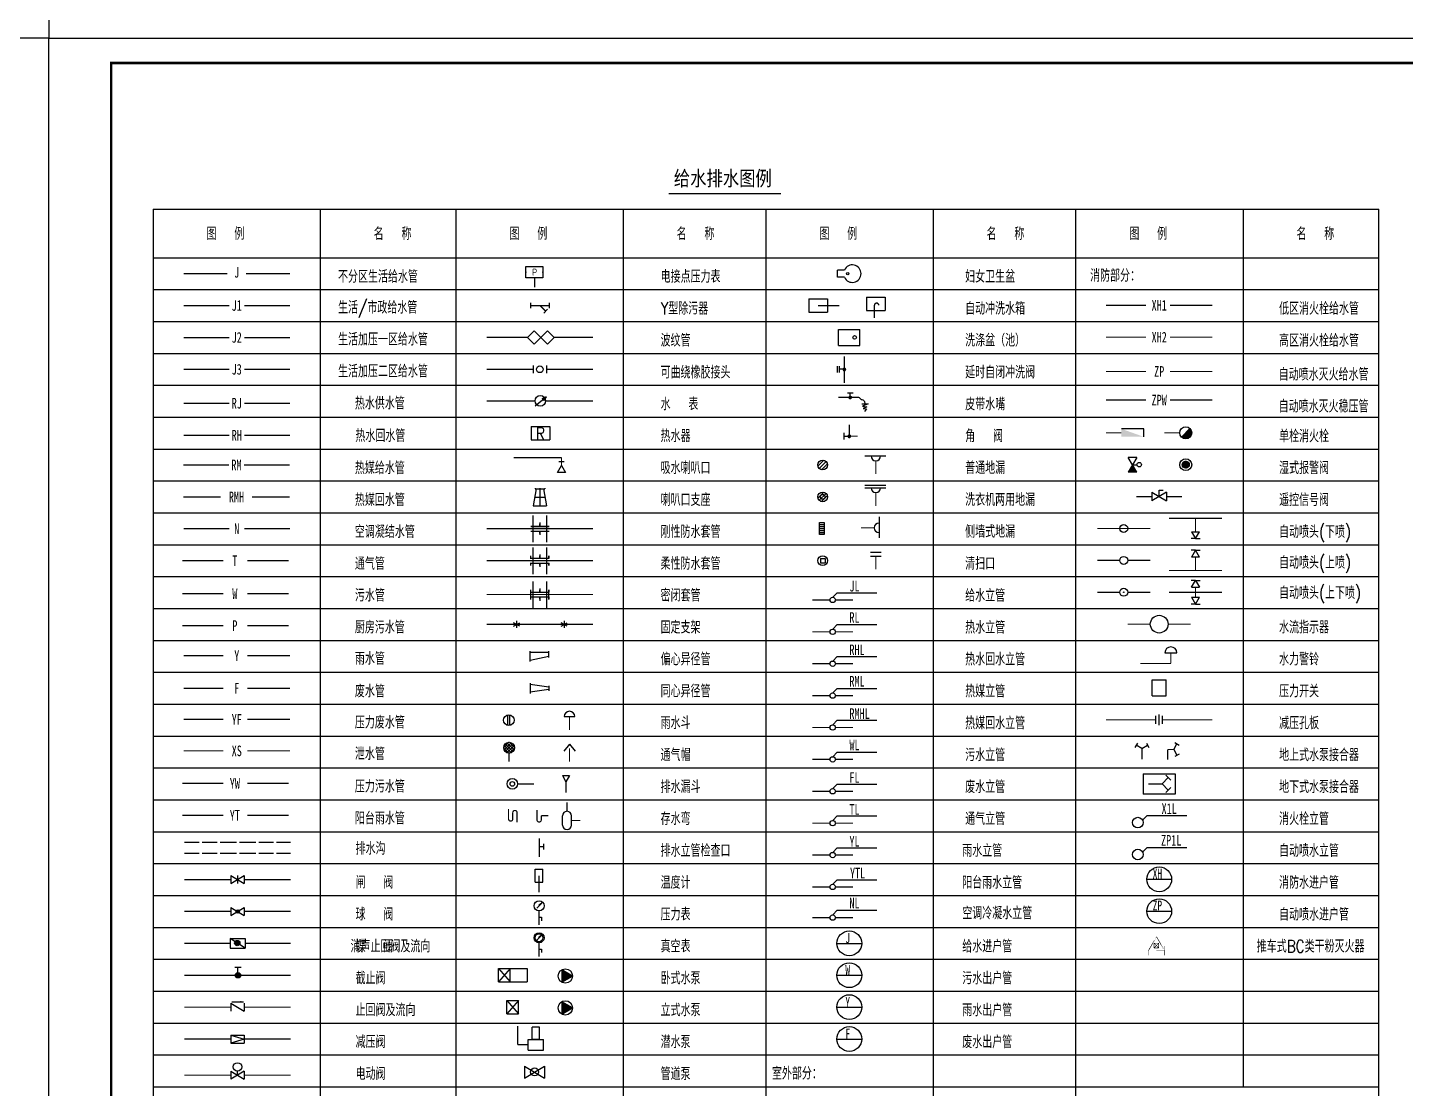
# Model space of a CAD drawing. Extents: x 27938 to 1507990, y 110129 to 923079.
# Drawn here: x 605597 to 660812, y 677765 to 720280 of the extents above; entities that cross this region are included whole.
import ezdxf
from ezdxf.enums import TextEntityAlignment as Align

# ---------------------------------------------------------------- set-up
doc = ezdxf.new("R2010")
doc.units = 0
doc.header["$LTSCALE"] = 1000
doc.header["$MEASUREMENT"] = 0
doc.layers.add('0s-水标注', color=7, linetype='Continuous')
doc.layers.add('图框', color=140, linetype='Continuous')
doc.layers.add('yichutu', color=7, linetype='Continuous', true_color=0xffffff, plot=False)
doc.styles.add('-黑体', font='simhei.ttf', dxfattribs={"width": 0.8})
doc.styles.add('HZ', font='txt', dxfattribs={"bigfont": 'hztxt'})
doc.styles.add('HZ8', font='txt.shx', dxfattribs={"bigfont": 'hztxt.shx'})
doc.styles.add('ST', font='', dxfattribs={"width": 0.8})
doc.styles.get("Standard").update_dxf_attribs({"font": 'gbenor.shx', "bigfont": 'gbcbig.shx'})
doc.styles.get('ST').set_extended_font_data('SimSun')

# ---------------------------------------------------------------- blocks, each defined once
blk = doc.blocks.new('*X143')
at = {"color": 0, "linetype": 'Continuous'}
for p, q in [((-69891, -48890), (-69782, -48780)), ((-69891, -48876), (-69795, -48780)), ((-69889, -48902), (-69769, -48782)), ((-69889, -48860), (-69811, -48782)), ((-69886, -48913), (-69758, -48786)), ((-69882, -48839), (-69832, -48789)), ((-69881, -48923), (-69748, -48790)), ((-69876, -48932), (-69739, -48795)), ((-69871, -48940), (-69731, -48800)), ((-69864, -48948), (-69723, -48807)), ((-69857, -48955), (-69716, -48814)), ((-69849, -48961), (-69710, -48822)), ((-69841, -48967), (-69704, -48830)), ((-69831, -48972), (-69699, -48840)), ((-69821, -48975), (-69696, -48850)), ((-69810, -48978), (-69693, -48861)), ((-69797, -48980), (-69691, -48874)), ((-69783, -48980), (-69691, -48888)), ((-69766, -48977), (-69694, -48905)), ((-69742, -48967), (-69704, -48929))]:
    blk.add_line(p, q, dxfattribs=at)
blk = doc.blocks.new('*X144')
at = {"color": 0, "linetype": 'Continuous'}
for p, q in [((-98904, -74050), (-98859, -74050)), ((-98903, -74040), (-98849, -74040)), ((-98894, -74060), (-98869, -74060)), ((-98888, -74030), (-98839, -74030)), ((-98884, -74070), (-98879, -74070)), ((-98873, -74020), (-98829, -74020)), ((-98858, -74010), (-98819, -74010)), ((-98843, -74000), (-98809, -74000)), ((-98828, -73990), (-98799, -73990)), ((-98813, -73980), (-98789, -73980)), ((-98798, -73970), (-98779, -73970)), ((-98783, -73960), (-98769, -73960)), ((-98768, -73950), (-98759, -73950)), ((-98753, -73940), (-98749, -73940))]:
    blk.add_line(p, q, dxfattribs=at)
blk = doc.blocks.new('*X146')
at = {"color": 0, "linetype": 'Continuous'}
for p, q in [((-73097, -53500), (-72997, -53500)), ((-73097, -53501), (-72997, -53501)), ((-73097, -53502), (-72997, -53502)), ((-73097, -53503), (-72997, -53503)), ((-73097, -53504), (-72997, -53504)), ((-73097, -53505), (-72997, -53505)), ((-73097, -53506), (-72997, -53506)), ((-73097, -53507), (-72997, -53507)), ((-73097, -53508), (-72997, -53508)), ((-73097, -53509), (-72997, -53509)), ((-73097, -53510), (-72997, -53510)), ((-73097, -53511), (-72997, -53511)), ((-73097, -53512), (-72997, -53512)), ((-73097, -53513), (-72997, -53513)), ((-73096, -53495), (-72998, -53495)), ((-73096, -53496), (-72998, -53496)), ((-73096, -53497), (-72998, -53497)), ((-73096, -53498), (-72998, -53498)), ((-73096, -53499), (-72998, -53499)), ((-73096, -53514), (-72998, -53514)), ((-73096, -53515), (-72998, -53515)), ((-73096, -53516), (-72998, -53516)), ((-73096, -53517), (-72998, -53517)), ((-73096, -53518), (-72998, -53518)), ((-73095, -53491), (-72999, -53491)), ((-73095, -53492), (-72999, -53492)), ((-73095, -53493), (-72999, -53493)), ((-73095, -53494), (-72999, -53494)), ((-73095, -53519), (-72999, -53519)), ((-73095, -53520), (-72999, -53520)), ((-73095, -53521), (-72999, -53521)), ((-73094, -53488), (-73000, -53488)), ((-73094, -53489), (-73000, -53489)), ((-73094, -53490), (-73000, -53490)), ((-73094, -53522), (-73000, -53522)), ((-73094, -53523), (-73000, -53523)), ((-73094, -53524), (-73000, -53524)), ((-73093, -53486), (-73001, -53486)), ((-73093, -53487), (-73001, -53487)), ((-73093, -53525), (-73001, -53525)), ((-73093, -53526), (-73001, -53526)), ((-73093, -53527), (-73002, -53527)), ((-73092, -53484), (-73002, -53484)), ((-73092, -53485), (-73002, -53485)), ((-73092, -53528), (-73002, -53528)), ((-73092, -53529), (-73002, -53529)), ((-73091, -53482), (-73003, -53482)), ((-73091, -53483), (-73003, -53483)), ((-73091, -53530), (-73003, -53530)), ((-73090, -53480), (-73004, -53480)), ((-73090, -53481), (-73004, -53481)), ((-73090, -53531), (-73004, -53531)), ((-73090, -53532), (-73004, -53532)), ((-73089, -53479), (-73005, -53479)), ((-73089, -53533), (-73005, -53533)), ((-73089, -53534), (-73005, -53534)), ((-73088, -53477), (-73006, -53477)), ((-73088, -53478), (-73006, -53478)), ((-73088, -53535), (-73006, -53535)), ((-73087, -53476), (-73007, -53476)), ((-73087, -53536), (-73007, -53536)), ((-73086, -53475), (-73008, -53475)), ((-73086, -53537), (-73008, -53537)), ((-73086, -53538), (-73008, -53538)), ((-73085, -53474), (-73009, -53474)), ((-73085, -53539), (-73009, -53539)), ((-73084, -53473), (-73010, -53473)), ((-73084, -53540), (-73010, -53540)), ((-73083, -53472), (-73011, -53472)), ((-73083, -53541), (-73011, -53541)), ((-73082, -53471), (-73012, -53471)), ((-73082, -53542), (-73012, -53542)), ((-73081, -53470), (-73013, -53470)), ((-73081, -53543), (-73013, -53543)), ((-73080, -53469), (-73014, -53469)), ((-73080, -53544), (-73014, -53544)), ((-73079, -53468), (-73015, -53468)), ((-73079, -53545), (-73015, -53545)), ((-73078, -53467), (-73016, -53467)), ((-73077, -53466), (-73017, -53466)), ((-73077, -53546), (-73017, -53546)), ((-73076, -53547), (-73018, -53547)), ((-73075, -53465), (-73019, -53465)), ((-73075, -53548), (-73019, -53548)), ((-73074, -53464), (-73020, -53464)), ((-73073, -53549), (-73021, -53549)), ((-73072, -53463), (-73022, -53463)), ((-73071, -53550), (-73023, -53550)), ((-73070, -53462), (-73024, -53462)), ((-73069, -53551), (-73025, -53551)), ((-73068, -53461), (-73026, -53461)), ((-73067, -53552), (-73027, -53552)), ((-73066, -53460), (-73028, -53460)), ((-73065, -53553), (-73029, -53553)), ((-73063, -53459), (-73031, -53459)), ((-73062, -53554), (-73032, -53554)), ((-73060, -53458), (-73034, -53458)), ((-73058, -53555), (-73036, -53555)), ((-73056, -53457), (-73038, -53457)), ((-73052, -53556), (-73042, -53556))]:
    blk.add_line(p, q, dxfattribs=at)
blk = doc.blocks.new('$VALVE$00000619')
for p, q in [((-227, 151), (227, 151)), ((-227, -151), (-227, 151)), ((227, 151), (227, -151)), ((227, -151), (-227, -151))]:
    blk.add_line(p, q)
for p in [(-227, 0), (227, 0)]:
    blk.add_point(p)
blk.add_text('P', height=187).set_placement((-63, -93))
blk = doc.blocks.new('TK')
at = {"layer": '图框'}
blk.add_lwpolyline([(465375, 548714), (549475, 548714), (549475, 489314), (465375, 489314)], close=True, dxfattribs=at)
blk.add_lwpolyline([(465375, 548714), (549475, 548714), (549475, 489314), (465375, 489314)], close=True, dxfattribs=at)
at = {"layer": '图框', "const_width": 100}
blk.add_lwpolyline([(548475, 490314), (548475, 547714), (467875, 547714), (467875, 490314)], close=True, dxfattribs=at)
blk = doc.blocks.new('yct-841-594-84100-59399.9999999999-100-1000.0')
at = {"layer": 'yichutu', "color": 7, "true_color": 0xffffff}
blk.add_lwpolyline([(0, 0), (0, 59400), (84100, 59400), (84100, 0)], close=True, dxfattribs=at)

msp = doc.modelspace()

# ---------------------------------------------------------------- hatches: boundary and pattern name
at = {"layer": '0s-水标注', "ltscale": 1.5}
for points in [[(614106.4, 683591.4, 1.0000033), (613893.4, 683591.4, 1.0000033)], [(627002.4, 682021.3), (627433.7, 682270.4), (627002.4, 682519.4)], [(627002.4, 680743.3), (627433.7, 680992.4), (627002.4, 681241.4)]]:
    msp.add_hatch(color=256, dxfattribs=at).paths.add_polyline_path(points)

# ---------------------------------------------------------------- linework, layer by layer
for p, q in [((610628.4, 713006.8), (659748.4, 713006.8)), ((610628.4, 712997.6), (610628.4, 665048.8)), ((617337.9, 665048.8), (617337.9, 713006.8)), ((622769.4, 665048.8), (622769.4, 713006.8)), ((629478.9, 665048.8), (629478.9, 713006.8)), ((635188.4, 665048.8), (635188.4, 713006.8)), ((641897.9, 665048.8), (641897.9, 713006.8)), ((647607.4, 670160.8), (647607.4, 713006.8)), ((647607.4, 665048.8), (647607.4, 713006.8)), ((654316.9, 677828.8), (654316.9, 713006.8)), ((659748.4, 665048.8), (659748.4, 713006.8)), ((610628.4, 711056.8), (659748.4, 711056.8)), ((625910.1, 710249.4), (625910.1, 709876.3)), ((638051.9, 710274), (638051.9, 710561.6)), ((638328.1, 710561.6), (638051.9, 710561.6)), ((638328.1, 710274), (638051.9, 710274)), ((610628.4, 709778.8), (659748.4, 709778.8)), ((625751.4, 709246.3), (625751.4, 709033.3)), ((626284.6, 708840.2), (626433.6, 708992.5)), ((626496.9, 709246.3), (626496.9, 709033.3)), ((636903.9, 709406), (636903.9, 708873.5)), ((636903.9, 709406), (637649.4, 709406)), ((637276.6, 709139.8), (638017, 709139.8)), ((637649.4, 709406), (637649.4, 708873.5)), ((639217.7, 709471.1), (639963.2, 709471.1)), ((639217.7, 709471.1), (639217.7, 708938.6)), ((639533.2, 708651.9), (639533.2, 709150.2)), ((639963.2, 709471.1), (639963.2, 708938.6)), ((610628.4, 708500.8), (659748.4, 708500.8)), ((636903.9, 708873.5), (637649.4, 708873.5)), ((639217.7, 708938.6), (639963.2, 708938.6)), ((625632.5, 707861.8), (625898.8, 708128)), ((625898.8, 708128), (626165, 707861.8)), ((626165, 707861.8), (626431.3, 708128)), ((626431.3, 708128), (626697.5, 707861.8)), ((638099.4, 707542.3), (638099.4, 708181.3)), ((638099.4, 708181.3), (638951.4, 708181.3)), ((638951.4, 707542.3), (638951.4, 708181.3)), ((625898.8, 707595.5), (625632.5, 707861.8)), ((626165, 707861.8), (625898.8, 707595.5)), ((626431.3, 707595.5), (626165, 707861.8)), ((626697.5, 707861.8), (626431.3, 707595.5)), ((638099.4, 707542.3), (638951.4, 707542.3)), ((610628.4, 707222.8), (659748.4, 707222.8)), ((625857.9, 706743.5), (625857.9, 706424)), ((626390.4, 706743.5), (626390.4, 706424)), ((638034.3, 706711.6), (638034.3, 706456)), ((638140, 706456), (638140, 706711.6)), ((638326.6, 706583.8), (638140, 706583.8)), ((610628.4, 705944.8), (659748.4, 705944.8)), ((625942.2, 705120.6), (626379.8, 705482.5)), ((626379.8, 705482.5), (626201, 705400.6)), ((626379.8, 705482.5), (626265.7, 705322.3)), ((638448, 705635.8), (638678.7, 705635.8)), ((638563.4, 705462), (638563.4, 705635.8)), ((639028, 705197.9), (639281.6, 705197.9)), ((639281.6, 705197.9), (639051.7, 705108.9)), ((639051.7, 705108.9), (639234.1, 705084.6)), ((610628.4, 704666.8), (659748.4, 704666.8)), ((639234.1, 705084.6), (639083.4, 705019.9)), ((639083.4, 705019.9), (639218.2, 704995.6)), ((639218.2, 704995.6), (639138.9, 704898.5)), ((625775.8, 704290.7), (625775.8, 703758.2)), ((625775.8, 704290.7), (626521.3, 704290.7)), ((626521.3, 704290.7), (626521.3, 703758.2)), ((638319.6, 703766.4), (638319.6, 704040.4)), ((650326.7, 704198.6), (649432.1, 704198.6)), ((650326.7, 703879.1), (650326.7, 704198.6)), ((652178.9, 704208.3), (651840, 703869.4)), ((625775.8, 703758.2), (626521.3, 703758.2)), ((638319.6, 703903.4), (638498.7, 703903.4)), ((610628.4, 703388.8), (659748.4, 703388.8)), ((637271.9, 702699.3), (637510.9, 702938.3)), ((639145.4, 703111.9), (639995.4, 703111.9)), ((650055.2, 703053.7), (649703.7, 703053.7)), ((650055.2, 703053.7), (649703.7, 702468)), ((650055.2, 702468), (649703.7, 703053.7)), ((626834.2, 702451.8), (626993.9, 702728.5)), ((627153.7, 702451.8), (626834.2, 702451.8)), ((626887.4, 702888.2), (627100.4, 702888.2)), ((626993.9, 702728.5), (627153.7, 702451.8)), ((637322.4, 702611.8), (637598.5, 702887.8)), ((637409.9, 702561.2), (637649, 702800.3)), ((650055.2, 702468), (649703.7, 702468)), ((649879.4, 702760.9), (650055.2, 702760.9)), ((610628.4, 702110.8), (659748.4, 702110.8)), ((625983.5, 701800.5), (625862.7, 701115.7)), ((625939, 701827.8), (625939, 701800.5)), ((625939, 701800.5), (626322.4, 701800.5)), ((626130.7, 701827.8), (626130.7, 701115.7)), ((626277.9, 701800.5), (626398.7, 701115.7)), ((626322.4, 701827.8), (626322.4, 701800.5)), ((639145.4, 701946), (639995.4, 701946)), ((639145.4, 701833.9), (639995.4, 701833.9)), ((625923.1, 701458.1), (626338.3, 701458.1)), ((637271.9, 701421.3), (637510.9, 701660.3)), ((637322.4, 701333.8), (637598.5, 701609.8)), ((637409.9, 701283.2), (637649, 701522.3)), ((650651.6, 701658.6), (651237.3, 701307.1)), ((651237.3, 701658.6), (650651.6, 701307.1)), ((650651.6, 701658.6), (650651.6, 701307.1)), ((650944.4, 701482.9), (650944.4, 701735.2)), ((650944.4, 701735.2), (651101.2, 701735.2)), ((651237.3, 701658.6), (651237.3, 701307.1)), ((610628.4, 700832.8), (659748.4, 700832.8)), ((625858, 699658.5), (625858, 700722.6)), ((625862.7, 701115.7), (626398.7, 701115.7)), ((626403.5, 699658.5), (626403.5, 700722.6)), ((625758, 700289.6), (626503.5, 700289.6)), ((626130.7, 700289.6), (626130.7, 700385.5)), ((637332.7, 700370.8), (637524.7, 700370.8)), ((637332.7, 700290.8), (637524.7, 700290.8)), ((637332.7, 700210.8), (637524.7, 700210.8)), ((639716.6, 700677.3), (639716.6, 699827.4)), ((625758, 700097.9), (626503.5, 700097.9)), ((626130.7, 700002.1), (626130.7, 700097.9)), ((637332.7, 700130.8), (637524.7, 700130.8)), ((637332.7, 700050.8), (637524.7, 700050.8)), ((652399.9, 699800.3), (652219.8, 699800.3)), ((652240.2, 700077), (652399.9, 699800.3)), ((652240.2, 700077), (652559.7, 700077)), ((652399.9, 699800.3), (652559.7, 700077)), ((652399.9, 699800.3), (652580.1, 699800.3)), ((610628.4, 699554.8), (659748.4, 699554.8)), ((625758, 699011.6), (625758, 699082.2)), ((625858, 698380.5), (625858, 699444.6)), ((626130.7, 699011.6), (626130.7, 699107.5)), ((626403.5, 698380.5), (626403.5, 699444.6)), ((626503.5, 699011.6), (626503.5, 699107.5)), ((639377.4, 699261.9), (639803.4, 699261.9)), ((639377.4, 699102.2), (639803.4, 699102.2)), ((652399.9, 699331.5), (652219.8, 699331.5)), ((652399.9, 699331.5), (652240.2, 699054.8)), ((652559.7, 699054.8), (652240.2, 699054.8)), ((652399.9, 699331.5), (652580.1, 699331.5)), ((652559.7, 699054.8), (652399.9, 699331.5)), ((625758, 699011.6), (626503.5, 699011.6)), ((625758, 698819.9), (626503.5, 698819.9)), ((625758, 698724.1), (625758, 698819.9)), ((626130.7, 698724.1), (626130.7, 698819.9)), ((626503.5, 698724.1), (626503.5, 698819.9)), ((637368.1, 699008.1), (637552.7, 699008.1)), ((637368.1, 699008.1), (637368.1, 698823.5)), ((637368.1, 698823.5), (637552.7, 698823.5)), ((637552.7, 699008.1), (637552.7, 698823.5)), ((610628.4, 698276.8), (659748.4, 698276.8)), ((625858, 697023.2), (625858, 698087.3)), ((626403.5, 697023.2), (626403.5, 698087.3)), ((652399.9, 698124.5), (652219.8, 698124.5)), ((652240.2, 697847.8), (652399.9, 698124.5)), ((652399.9, 698124.5), (652580.1, 698124.5)), ((652399.9, 698124.5), (652559.7, 697847.8)), ((625758, 697654.3), (625758, 697724.9)), ((625758, 697654.3), (626503.5, 697654.3)), ((625758, 697366.8), (625758, 697462.6)), ((625758, 697462.6), (626503.5, 697462.6)), ((626130.7, 697654.3), (626130.7, 697750.2)), ((626130.7, 697366.8), (626130.7, 697462.6)), ((626503.5, 697654.3), (626503.5, 697750.2)), ((626503.5, 697366.8), (626503.5, 697462.6)), ((637860.3, 697447.8), (638045.7, 697633.1)), ((638045.7, 697633.1), (639630.7, 697633.1)), ((652240.2, 697847.8), (652559.7, 697847.8)), ((652240.2, 697450), (652399.9, 697173.3)), ((652240.2, 697450), (652559.7, 697450)), ((652399.9, 697173.3), (652559.7, 697450)), ((610628.4, 696998.8), (659748.4, 696998.8)), ((652399.9, 697173.3), (652219.8, 697173.3)), ((652399.9, 697173.3), (652580.1, 697173.3)), ((625075.1, 696289.7), (625317.9, 696429.9)), ((625317.9, 696289.7), (625075.1, 696429.9)), ((625196.5, 696499.9), (625196.5, 696219.6)), ((627224.3, 696289.7), (626981.6, 696429.9)), ((626981.6, 696289.7), (627224.3, 696429.9)), ((627102.9, 696499.9), (627102.9, 696219.6)), ((637860.3, 696169.8), (638045.7, 696355.1)), ((638045.7, 696355.1), (639630.7, 696355.1)), ((610628.4, 695720.8), (659748.4, 695720.8)), ((610628.4, 695720.8), (659748.4, 695720.8)), ((625732.6, 694872.3), (625732.6, 695291.3)), ((625732.6, 695245.6), (626480.3, 695245.6)), ((626480.3, 695032.1), (626480.3, 695291.3)), ((651172.1, 695221), (651651.4, 695221)), ((625732.6, 694926.1), (626480.3, 695085.9)), ((637860.3, 694891.8), (638045.7, 695077.1)), ((638045.7, 695077.1), (639630.7, 695077.1)), ((610628.4, 694442.8), (659748.4, 694442.8)), ((610628.4, 694442.8), (659748.4, 694442.8)), ((650660.4, 694134.4), (651228.4, 694134.4)), ((650660.4, 693495.4), (650660.4, 694134.4)), ((651228.4, 693495.4), (651228.4, 694134.4)), ((625732.6, 694009.2), (625732.6, 693598.4)), ((625732.6, 693971.7), (626480.3, 693865.2)), ((626480.3, 693758.7), (625732.6, 693652.2)), ((626480.3, 693902.7), (626480.3, 693704.9)), ((637860.3, 693613.8), (638045.7, 693799.1)), ((638045.7, 693799.1), (639630.7, 693799.1)), ((610628.4, 693164.8), (659748.4, 693164.8)), ((650660.4, 693495.4), (651228.4, 693495.4)), ((624842.6, 692317.1), (624842.6, 692734.5)), ((624927.8, 692317.1), (624927.8, 692734.5)), ((627100.4, 692667.2), (627526.3, 692667.2)), ((637860.3, 692335.8), (638045.7, 692521.1)), ((638045.7, 692521.1), (639630.7, 692521.1)), ((650816.6, 692377.1), (650816.6, 692696.6)), ((650944.4, 692323.9), (650944.4, 692749.9)), ((651072.2, 692377.1), (651072.2, 692696.6)), ((610628.4, 691886.8), (659748.4, 691886.8)), ((624880.4, 691635.9), (624676.4, 691431.9)), ((624676.4, 691404.5), (624880.4, 691200.5)), ((624979.2, 691619), (624693.2, 691333.1)), ((624693.2, 691503.3), (624979.2, 691217.4)), ((625048.3, 691572.4), (624739.8, 691264)), ((624739.8, 691572.4), (625048.3, 691264)), ((624808.9, 691619), (625094.9, 691333.1)), ((625094.9, 691503.3), (624808.9, 691217.4)), ((624907.7, 691635.9), (625111.7, 691431.9)), ((625111.7, 691404.5), (624907.7, 691200.5)), ((627313.4, 691560.4), (627081.2, 691283.6)), ((627313.4, 691560.4), (627545.7, 691283.6)), ((650073, 691604.8), (649969.8, 691426)), ((650252, 691382.2), (650021.4, 691515.4)), ((650252, 691382.2), (650482.6, 691515.4)), ((650430.9, 691604.8), (650534.2, 691426)), ((651525, 691346.7), (651658.1, 691577.3)), ((651525, 691346.7), (651658.1, 691116.1)), ((651568.7, 691628.9), (651747.5, 691525.7)), ((637860.3, 691057.8), (638045.7, 691243.1)), ((638045.7, 691243.1), (639630.7, 691243.1)), ((651747.5, 691167.8), (651568.7, 691064.5)), ((610628.4, 690608.8), (659748.4, 690608.8)), ((627043.6, 690311.4), (627312, 690311.4)), ((627171.4, 690055.8), (627043.6, 690311.4)), ((627312, 690311.4), (627171.4, 690052.8)), ((650305.4, 690378.1), (651583.4, 690378.1)), ((650305.4, 690378.1), (650305.4, 689561.5)), ((651059.1, 689969.8), (651310.1, 690220.8)), ((651209.7, 690321.2), (651410.5, 690120.4)), ((651583.4, 690378.1), (651583.4, 689561.5)), ((637860.3, 689779.8), (638045.7, 689965.1)), ((638045.7, 689965.1), (639630.7, 689965.1)), ((651059.1, 689969.8), (651310.1, 689718.8)), ((651209.7, 689618.4), (651410.5, 689819.2)), ((610628.4, 689330.8), (659748.4, 689330.8)), ((651583.4, 689561.5), (650305.4, 689561.5)), ((627037.8, 688314.7), (627037.8, 688693.3)), ((627392.8, 688314.7), (627392.8, 688693.3)), ((637860.3, 688501.8), (638045.7, 688687.1)), ((638045.7, 688687.1), (639630.7, 688687.1)), ((650279.3, 688512.8), (650464.7, 688698.2)), ((650464.7, 688698.2), (652049.7, 688698.2)), ((610628.4, 688052.8), (659748.4, 688052.8)), ((611879.6, 687628.5), (612476, 687628.5)), ((612595.3, 687628.5), (613191.7, 687628.5)), ((613310.9, 687628.5), (613967, 687628.5)), ((614086.3, 687628.5), (614742.3, 687628.5)), ((614861.6, 687628.5), (615458, 687628.5)), ((615577.3, 687628.5), (616139.6, 687628.5)), ((626272.6, 687453.3), (626106.4, 687453.3)), ((626272.6, 687572.1), (626272.6, 687334.5)), ((611879.6, 687199.1), (612476, 687199.1)), ((612595.3, 687199.1), (613191.7, 687199.1)), ((613310.9, 687199.1), (613967, 687199.1)), ((614086.3, 687199.1), (614742.3, 687199.1)), ((614861.6, 687199.1), (615458, 687199.1)), ((615577.3, 687199.1), (616139.6, 687199.1)), ((637860.3, 687223.8), (638045.7, 687409.1)), ((638045.7, 687409.1), (639630.7, 687409.1)), ((650279.3, 687234.8), (650464.7, 687420.2)), ((650464.7, 687420.2), (652049.7, 687420.2)), ((610628.4, 686774.8), (659748.4, 686774.8)), ((625943.9, 686033.3), (625943.9, 686555.2)), ((625943.9, 686555.2), (626242.9, 686555.2)), ((626242.9, 686033.3), (626242.9, 686555.2)), ((613745.8, 685976), (614278.3, 686295.5)), ((613745.8, 686295.5), (614278.3, 685976)), ((613745.8, 686295.5), (613745.8, 685976)), ((614012, 686295.5), (614012, 685976)), ((614278.3, 686295.5), (614278.3, 685976)), ((625943.9, 686033.3), (626242.9, 686033.3)), ((637860.3, 685945.8), (638045.7, 686131.1)), ((638045.7, 686131.1), (639630.7, 686131.1)), ((650447.4, 686146.9), (651441.4, 686146.9)), ((610628.4, 685496.8), (659748.4, 685496.8)), ((613745.8, 685017.5), (613745.8, 684698)), ((613745.8, 684698), (614278.3, 685017.5)), ((613745.8, 685017.5), (614278.3, 684698)), ((614278.3, 685017.5), (614278.3, 684698)), ((625999.5, 684990), (626202.8, 685193.5)), ((626202.8, 685193.5), (626082.3, 685113.1)), ((626102.3, 685093), (626082.3, 685113.1)), ((637860.3, 684718.4), (638045.7, 684903.8)), ((638045.7, 684903.8), (639630.7, 684903.8)), ((650447.4, 684868.9), (651441.4, 684868.9)), ((610628.4, 684218.8), (659748.4, 684218.8)), ((626095.4, 684625.5), (626192.1, 684625.5)), ((626192.1, 684625.5), (626192.1, 684485.9)), ((613710.3, 683775), (614313.8, 683775)), ((614313.8, 683384.5), (613710.3, 683775)), ((613710.3, 683775), (613710.3, 683384.5)), ((614313.8, 683775), (614313.8, 683384.5)), ((625996.7, 683698.6), (626200, 683902.1)), ((626200, 683902.1), (626079.6, 683821.7)), ((626099.6, 683801.7), (626079.6, 683821.7)), ((638028.4, 683579.8), (639022.4, 683579.8)), ((613710.3, 683384.5), (614313.8, 683384.5)), ((626095.4, 683347.5), (626192.1, 683347.5)), ((626192.1, 683347.5), (626192.1, 683207.9)), ((610628.4, 682940.8), (659748.4, 682940.8)), ((613902, 682621.3), (614157.6, 682621.3)), ((614029.8, 682301.8), (614029.8, 682621.3)), ((624467.2, 682568), (624935.3, 682035.5)), ((624935.3, 682568), (624467.2, 682035.5)), ((624467.2, 682035.5), (624467.2, 682568)), ((624467.2, 682568), (625615.6, 682568)), ((624935.3, 682035.5), (624935.3, 682568)), ((625615.6, 682568), (625615.6, 682035.5)), ((627433.7, 682270.4), (627002.4, 682519.4)), ((627002.4, 682519.4), (627002.4, 682021.3)), ((624467.2, 682035.5), (625615.6, 682035.5)), ((627002.4, 682021.3), (627433.7, 682270.4)), ((638028.4, 682301.8), (639022.4, 682301.8)), ((610628.4, 681662.8), (659748.4, 681662.8)), ((613745.8, 681183.5), (614278.3, 680864)), ((613745.8, 681183.5), (613745.8, 680864)), ((613777.7, 681236.8), (614246.3, 681236.8)), ((614278.3, 681183.5), (614278.3, 680864)), ((624807.4, 680757.5), (624807.4, 681290)), ((625275.4, 681290), (624807.4, 680757.5)), ((624807.4, 681290), (625275.4, 680757.5)), ((624807.4, 681290), (625275.4, 681290)), ((625275.4, 680757.5), (625275.4, 681290)), ((627433.7, 680992.4), (627002.4, 681241.4)), ((627002.4, 681241.4), (627002.4, 680743.3)), ((627002.4, 680743.3), (627433.7, 680992.4)), ((638028.4, 681023.8), (639022.4, 681023.8)), ((610628.4, 680384.8), (659748.4, 680384.8)), ((624807.4, 680757.5), (625275.4, 680757.5)), ((613745.8, 679905.5), (614278.3, 679905.5)), ((613745.8, 679905.5), (614278.3, 679745.8)), ((613745.8, 679905.5), (613745.8, 679586)), ((614278.3, 679745.8), (613745.8, 679586)), ((614278.3, 679905.5), (614278.3, 679586)), ((625655.2, 679303.3), (625655.2, 679732.7)), ((625655.2, 679732.7), (626272.3, 679732.7)), ((626115.4, 680223.7), (625812.2, 680223.7)), ((625812.2, 679732.7), (625812.2, 680223.7)), ((626115.4, 679732.7), (625812.2, 679732.7)), ((626115.4, 679732.7), (626115.4, 680223.7)), ((626272.3, 679303.3), (626272.3, 679732.7)), ((638028.4, 679745.8), (639022.4, 679745.8)), ((613745.8, 679586), (614278.3, 679586)), ((625655.2, 679303.3), (626272.3, 679303.3)), ((610628.4, 679106.8), (659748.4, 679106.8)), ((625515.5, 678658.9), (625515.5, 678179.6)), ((625515.5, 678658.9), (626314.3, 678179.6)), ((625515.5, 678179.6), (626314.3, 678658.9)), ((626314.3, 678658.9), (626314.3, 678179.6)), ((613745.8, 678458), (614278.3, 678138.5)), ((614278.3, 678458), (613745.8, 678138.5)), ((613745.8, 678458), (613745.8, 678138.5)), ((614012, 678308), (614012, 678456.3)), ((614278.3, 678458), (614278.3, 678138.5)), ((610628.4, 677828.8), (659748.4, 677828.8)), ((610628.4, 677828.8), (659748.4, 677828.8))]:
    msp.add_line(p, q, dxfattribs=at)
at = {"layer": '0s-水标注'}
for points, const_width in [([(631288, 713622.7), (635785.5, 713622.7)], 50), ([(650740.6, 683396.9), (650740.6, 683588)], 24), ([(650740.6, 683588), (650921.3, 683588)], 24), ([(650740.6, 683588), (650921.3, 683396.9)], 24), ([(650921.3, 683588), (650740.6, 683396.9)], 24), ([(650921.3, 683588), (650921.3, 683396.9)], 24), ([(650921.3, 683396.9), (650740.6, 683396.9)], 24)]:
    msp.add_lwpolyline(points, dxfattribs=dict(at, const_width=const_width))
at = {"layer": '0s-水标注', "ltscale": 1.5, "const_width": 50}
for points in [[(611850.7, 710417.8), (613608, 710417.8)], [(614353.5, 710417.8), (616110.7, 710417.8)], [(611850.7, 709134.8), (613682.5, 709134.8)], [(614278.9, 709134.8), (616110.7, 709134.8)], [(625751.4, 709139.8), (626496.9, 709139.8)], [(626130.7, 709139.8), (626359.1, 708916.3)], [(637276.6, 709139.8), (638125.8, 709139.8)], [(639533.2, 708654.4), (639533.2, 709150.2)], [(648814.4, 709150.9), (650410.6, 709150.9)], [(651373.2, 709150.9), (653074.4, 709150.9)], [(611850.7, 707856.8), (613682.5, 707856.8)], [(614278.9, 707856.8), (616110.7, 707856.8)], [(624000.7, 707861.8), (625632.5, 707861.8)], [(626697.5, 707861.8), (628260.7, 707861.8)], [(648814.4, 707872.9), (650410.6, 707872.9)], [(651373.2, 707872.9), (653074.4, 707872.9)], [(638326.6, 706031.2), (638326.6, 707109.4)], [(611850.7, 706578.8), (613682.5, 706578.8)], [(614278.9, 706578.8), (616110.7, 706578.8)], [(624000.7, 706583.8), (625857.9, 706583.8)], [(626390.4, 706583.8), (628260.7, 706583.8)], [(648814.4, 706498.4), (650410.6, 706498.4)], [(651373.2, 706498.4), (653074.4, 706498.4)], [(611850.7, 705221.4), (613682.5, 705221.4)], [(614278.9, 705221.4), (616110.7, 705221.4)], [(624000.7, 705317.2), (625932.8, 705317.2)], [(626358.8, 705317.2), (628260.7, 705317.2)], [(638086.6, 705462), (638913.4, 705462)], [(639017.5, 705357.8), (638913.4, 705462)], [(648814.4, 705351.4), (650410.6, 705351.4)], [(651373.2, 705351.4), (653074.4, 705351.4)], [(638525.4, 703905.5), (638525.4, 704364.2)], [(648814.4, 704038.9), (649432.1, 704038.9)], [(651152.1, 704038.9), (651769.8, 704038.9)], [(611850.7, 703943.4), (613682.5, 703943.4)], [(614278.9, 703943.4), (616110.7, 703943.4)], [(638540.3, 703905.5), (638855.3, 703905.5)], [(625076.9, 703048), (626993.9, 703048)], [(626993.9, 703048), (626993.9, 702728.5)], [(639590.4, 702387.7), (639590.4, 702920.2)], [(611838.7, 702749.8), (613670.5, 702749.8)], [(614266.9, 702749.8), (616098.7, 702749.8)], [(611838.7, 701471.8), (613338.3, 701471.8)], [(614595.8, 701471.8), (616098.7, 701471.8)], [(639590.4, 701109.7), (639590.4, 701642.2)], [(650033.9, 701482.9), (650651.6, 701482.9)], [(651237.3, 701482.9), (651855, 701482.9)], [(611850.7, 700193.8), (613682.5, 700193.8)], [(614278.9, 700193.8), (616110.7, 700193.8)], [(624000.7, 700193.8), (628260.7, 700193.8)], [(625758, 700289.6), (626503.5, 700289.6)], [(626130.7, 700446.3), (626130.7, 700289.6)], [(638992.4, 700232.4), (639524.9, 700232.4)], [(649364.7, 700204.9), (648459.4, 700204.9)], [(650589.4, 700204.9), (649364.7, 700204.9)], [(653464.9, 700609.5), (651334.9, 700609.5)], [(652399.9, 700077), (652399.9, 700609.5)], [(625758, 700097.9), (626503.5, 700097.9)], [(626130.7, 700097.9), (626130.7, 699941.3)], [(625758, 699115.4), (625758, 698984.1)], [(625758, 699008.4), (626503.5, 699008.4)], [(626130.7, 699165), (626130.7, 699008.4)], [(626477.7, 699115.4), (626477.7, 698984.1)], [(639590.4, 698569.7), (639590.4, 699102.2)], [(652399.9, 699054.8), (652399.9, 698522.3)], [(611802.6, 698915.8), (613447, 698915.8)], [(614409.5, 698915.8), (616062.6, 698915.8)], [(624000.7, 698915.8), (628260.7, 698915.8)], [(625758, 698841.9), (625758, 698710.6)], [(625758, 698816.7), (626503.5, 698816.7)], [(626130.7, 698816.7), (626130.7, 698660.1)], [(626477.7, 698841.9), (626477.7, 698710.6)], [(649364.7, 698926.9), (648459.4, 698926.9)], [(650589.4, 698926.9), (649684.2, 698926.9)], [(653464.9, 698522.3), (651334.9, 698522.3)], [(611800.2, 697589.2), (613447, 697589.2)], [(614409.5, 697589.2), (616060.2, 697589.2)], [(624000.7, 697558.5), (628260.7, 697558.5)], [(625758, 697758.1), (625758, 697484.6)], [(625758, 697651.1), (626503.5, 697651.1)], [(625758, 697484.6), (625758, 697353.3)], [(625758, 697459.4), (626503.5, 697459.4)], [(626130.7, 697807.7), (626130.7, 697651.1)], [(626130.7, 697459.4), (626130.7, 697302.8)], [(626477.7, 697758.1), (626477.7, 697484.6)], [(626477.7, 697484.6), (626477.7, 697353.3)], [(649364.7, 697648.9), (648459.4, 697648.9)], [(650589.4, 697648.9), (649684.2, 697648.9)], [(653464.9, 697648.9), (651334.9, 697648.9)], [(652399.9, 697450), (652399.9, 697847.8)], [(637051.3, 697341.3), (637753.8, 697341.3)], [(637966.8, 697341.3), (638669.3, 697341.3)], [(611800.2, 696311.2), (613447, 696311.2)], [(614409.5, 696311.2), (616060.2, 696311.2)], [(624000.7, 696359.8), (628260.7, 696359.8)], [(650589.4, 696370.9), (649684.2, 696370.9)], [(652204.7, 696370.9), (651299.4, 696370.9)], [(637051.3, 696063.3), (637753.8, 696063.3)], [(637966.8, 696063.3), (638669.3, 696063.3)], [(651411.7, 694795), (651411.7, 695221)], [(611850.7, 695112.1), (613447, 695112.1)], [(614409.5, 695112.1), (616110.7, 695112.1)], [(637051.3, 694785.3), (637753.8, 694785.3)], [(637966.8, 694785.3), (638669.3, 694785.3)], [(651411.7, 694795), (650185.2, 694795)], [(611850.7, 693803.8), (613447, 693803.8)], [(614409.5, 693803.8), (616110.7, 693803.8)], [(637051.3, 693507.3), (637753.8, 693507.3)], [(637966.8, 693507.3), (638669.3, 693507.3)], [(611850.7, 692553.4), (613447, 692553.4)], [(614409.5, 692553.4), (616110.7, 692553.4)], [(627313.4, 692667.2), (627313.4, 692134.7)], [(648814.4, 692536.9), (650816.6, 692536.9)], [(651072.2, 692536.9), (653074.4, 692536.9)], [(637051.3, 692229.3), (637753.8, 692229.3)], [(637966.8, 692229.3), (638669.3, 692229.3)], [(611850.7, 691293.6), (613447, 691293.6)], [(614409.5, 691293.6), (616110.7, 691293.6)], [(627313.4, 691398.4), (627313.4, 690865.9)], [(650252, 690956.2), (650252, 691382.2)], [(651281, 691346.7), (651281, 690940.9)], [(651525, 691346.7), (651281, 691346.7)], [(624894.1, 691200.1), (624894.1, 690862.9)], [(637051.3, 690951.3), (637753.8, 690951.3)], [(637966.8, 690951.3), (638669.3, 690951.3)], [(611800.2, 689988.7), (613447, 689988.7)], [(614409.5, 689988.7), (616060.2, 689988.7)], [(625236.5, 689969.8), (625896.1, 689969.8)], [(627171.4, 689624.8), (627171.4, 690052.8)], [(637051.3, 689673.3), (637753.8, 689673.3)], [(637966.8, 689673.3), (638669.3, 689673.3)], [(650504.7, 689969.8), (651059.1, 689969.8)], [(627215.3, 688870.8), (627215.3, 689225.8)], [(611800.2, 688710.7), (613447, 688710.7)], [(614409.5, 688710.7), (616060.2, 688710.7)], [(624871, 688958), (624871, 688564)], [(625041.4, 688819.6), (625041.4, 688564)], [(625211.8, 688819.6), (625211.8, 688425.5)], [(626012.6, 688920.8), (626012.6, 688526.8)], [(626183, 688692), (626470.5, 688692)], [(626183, 688692), (626183, 688526.8)], [(627392.8, 688504), (627747.8, 688504)], [(637051.3, 688395.3), (637753.8, 688395.3)], [(637966.8, 688395.3), (638669.3, 688395.3)], [(626106.4, 687786.5), (626106.4, 687041)], [(637051.3, 687117.3), (637753.8, 687117.3)], [(637966.8, 687117.3), (638669.3, 687117.3)], [(611879.6, 686135.8), (613745.8, 686135.8)], [(614278.3, 686135.8), (616139.6, 686135.8)], [(626090.5, 686290.3), (626090.5, 685623.2)], [(637051.3, 685839.3), (637753.8, 685839.3)], [(637966.8, 685839.3), (638669.3, 685839.3)], [(611879.6, 684857.8), (613745.8, 684857.8)], [(614278.3, 684857.8), (616139.6, 684857.8)], [(626095.4, 684883.1), (626095.4, 684318.3)], [(637051.3, 684611.9), (637753.8, 684611.9)], [(637966.8, 684611.9), (638669.3, 684611.9)], [(611879.6, 683579.8), (613710.3, 683579.8)], [(614313.8, 683579.8), (616139.6, 683579.8)], [(626095.4, 683605.1), (626095.4, 683040.3)], [(611879.6, 682301.8), (616139.6, 682301.8)], [(611879.6, 681023.8), (613745.8, 681023.8)], [(614278.3, 681023.8), (616139.6, 681023.8)], [(625236.4, 680266.2), (625236.4, 679518)], [(611879.6, 679745.8), (613745.8, 679745.8)], [(614278.3, 679745.8), (616139.6, 679745.8)], [(625236.4, 679518), (625655.2, 679518)], [(611879.6, 678298.3), (613745.8, 678298.3)], [(614278.3, 678298.3), (616139.6, 678298.3)]]:
    msp.add_lwpolyline(points, dxfattribs=at)
at = {"layer": '0s-水标注', "ltscale": 1.5}
for points, const_width in [([(639703.6, 709150.2, 1), (639533.2, 709150.2, 1)], 50), ([(651924.7, 703954.1, 1), (652094.1, 704123.6)], 239.6), ([(624871, 688564, 1), (625041.4, 688564, 1)], 50), ([(625211.8, 688819.6, 1), (625041.4, 688819.6, 1)], 50), ([(626012.6, 688526.8, 1), (626183, 688526.8, 1)], 50)]:
    msp.add_lwpolyline(points, format="xyb", dxfattribs=dict(at, const_width=const_width))
msp.add_lwpolyline([(637332.7, 700450.8), (637524.7, 700450.8), (637524.7, 699970.8), (637332.7, 699970.8)], close=True, dxfattribs=at)
for points, const_width in [([(613981.9, 684854.6, 1), (614052.9, 684854.6, 1)], 71), ([(613976.5, 682301.8, 1), (614083, 682301.8, 1)], 106.5)]:
    msp.add_lwpolyline(points, format="xyb", close=True, dxfattribs=dict(at, const_width=const_width))
at = {"layer": '0s-水标注', "const_width": 25}
for points in [[(650836.1, 683846.5), (650516.6, 683293.1)], [(651155.6, 683293.1), (650836.1, 683846.5)], [(650516.6, 683485.8), (650516.6, 683100.4)], [(650516.6, 683293.1), (651155.6, 683293.1)], [(651155.6, 683485.8), (651155.6, 683100.4)]]:
    msp.add_lwpolyline(points, close=True, dxfattribs=at)
at = {"layer": '0s-水标注', "ltscale": 1.5}
for centre, radius in [((638462.9, 710414.4), 50), ((638738.4, 707861.8), 71), ((626124.2, 706583.8), 133.7), ((638326.6, 706583.8), 50), ((626145.8, 705321.1), 213), ((638563.4, 705462), 50), ((652009.4, 704038.9), 239.6), ((638525.4, 703905.5), 50), ((637460.4, 702749.8), 195.2), ((652009.4, 702760.9), 238.2), ((652009.4, 702760.9), 142), ((650145.2, 702760.9), 90.1), ((637460.4, 701471.8), 195.2), ((637460.4, 701471.8), 97.6), ((649524.4, 700204.9), 159.8), ((637460.4, 698915.8), 197.8), ((649524.4, 698926.9), 159.8), ((637860.3, 697341.3), 106.5), ((649524.4, 697648.9), 159.8), ((649524.4, 697648.9), 14), ((650944.4, 696370.9), 355), ((637860.3, 696063.3), 106.5), ((637860.3, 694785.3), 106.5), ((637860.3, 693507.3), 106.5), ((624885.2, 692525.8), 213), ((637860.3, 692229.3), 106.5), ((624894.1, 691418.2), 218.1), ((637860.3, 690951.3), 106.5), ((625023.5, 689969.8), 213), ((625023.5, 689969.8), 91.6), ((637860.3, 689673.3), 106.5), ((650088.2, 688418.9), 213), ((637860.3, 688395.3), 106.5), ((637860.3, 687117.3), 106.5), ((650088.2, 687140.9), 213), ((650944.4, 686146.9), 497), ((637860.3, 685839.3), 106.5), ((626095.4, 685083.1), 200), ((650944.4, 684868.9), 497), ((614017.4, 684854.6), 71), ((614012, 684857.8), 31), ((637860.3, 684611.9), 106.5), ((613999.9, 683591.4), 106.5), ((626095.7, 683802.6), 200), ((626092, 683802.4), 158.8), ((638525.4, 683579.8), 497), ((627146.2, 682270.4), 287.6), ((638525.4, 682301.8), 497), ((614029.8, 682301.8), 106.5), ((638525.4, 681023.8), 497), ((627146.2, 680992.4), 287.6), ((638525.4, 679745.8), 497), ((614012, 678626.7), 170.4), ((625916.3, 678424.9), 159.8)]:
    msp.add_circle(centre, radius, dxfattribs=at)
for centre, radius, start, end in [((638648.2, 710417.8), 350.8, 204.19346, 155.80654), ((639621.8, 709150.2), 88.6, 0, 180), ((639017.5, 705213.4), 144.4, 353.8601, 90), ((639590.4, 703111.9), 191.7, 180, 0), ((639590.4, 701833.9), 191.7, 180, 0), ((639716.6, 700232.4), 191.7, 90, 270), ((651411.7, 695221), 239.6, 0, 180), ((627313.4, 692667.2), 213, 0, 180), ((627215.3, 688693.3), 177.5, 0, 180), ((627215.3, 688314.7), 177.5, 180, 0)]:
    msp.add_arc(centre, radius, start, end, dxfattribs=at)
for points in [[(650326.7, 703879.1), (649432.1, 704198.6), (650326.7, 703879.1), (649432.1, 703879.1)], [(649703.7, 702468), (649879.4, 702760.9), (649703.7, 702468), (650055.2, 702468)], [(614118.5, 681236.8), (614246.3, 681236.8), (614118.5, 681236.8), (614118.5, 681279.4)]]:
    msp.add_solid(points, dxfattribs=at)
at = {"layer": '图框', "color": 2}
msp.add_lwpolyline([(606450.6, 719857), (575450.6, 719857), (575450.6, 737857), (606450.6, 737857)], close=True, dxfattribs=at)

# ---------------------------------------------------------------- block references
msp.add_blockref('TK', (141075.6, 171143.3))
at = {"layer": '0s-水标注', "xscale": 1.5, "yscale": 1.5, "zscale": 1.5}
msp.add_blockref('$VALVE$00000619', (625910.1, 710476.3), dxfattribs=at)
at = {"layer": '0s-水标注', "ltscale": 1.5}
for p in [(711373.6, 760088.8), (711610.4, 758967), (711572.4, 757410.5)]:
    msp.add_blockref('*X146', p, dxfattribs=at)
for name, p, xscale, yscale, zscale in [('*X143', (751106.4, 772176.9), 1.419999999925494, 1.419999999925494, 1.419999999925494), ('*X144', (696308.2, 737684.5), 0.7099999999627471, 0.7099999999627471, 0.7099999999627471), ('*X144', (696305.4, 736393.1), 0.7099999999627471, 0.7099999999627471, 0.7099999999627471)]:
    msp.add_blockref(name, p, dxfattribs=dict(at, xscale=xscale, yscale=yscale, zscale=zscale))
at = {"layer": 'yichutu'}
msp.add_blockref('yct-841-594-84100-59399.9999999999-100-1000.0', (606450.6, 660457), dxfattribs=at)

# ---------------------------------------------------------------- texts
at = {"layer": '0s-水标注', "style": '-黑体', "width": 0.8}
msp.add_text('给水排水图例', height=600, dxfattribs=at).set_placement((633458.1, 713936.9, 0), align=Align.CENTER)
at = {"layer": '0s-水标注', "style": 'HZ', "width": 0.8}
for s, p in [('图  例', (612770, 711770.4)), ('名  称', (619467.5, 711767.6)), ('图  例', (624911, 711770.4)), ('名  称', (631608.5, 711767.6)), ('图  例', (637330, 711770.4)), ('名  称', (644027.5, 711767.6)), ('图  例', (649749, 711770.4)), ('名  称', (656446.5, 711767.6)), ('不分区生活给水管', (618038.8, 710050.8)), ('电接点压力表', (630964.5, 710053)), ('妇女卫生盆', (643169.8, 710053)), ('Y型除污器', (630964.5, 708775)), ('自动冲洗水箱', (643169.8, 708772.8)), ('低区消火栓给水管', (655749, 708770.6)), ('波纹管', (630964.5, 707494.8)), ('洗涤盆（池）', (643169.8, 707497)), ('高区消火栓给水管', (655749, 707492.6)), ('可曲绕橡胶接头', (630964.5, 706214.6)), ('延时自闭冲洗阀', (643169.8, 706216.8)), ('自动喷水灭火给水管', (655733.7, 706131.4)), ('水  表', (630964.5, 704943.3)), ('皮带水嘴', (643169.8, 704938.8)), ('自动喷水灭火稳压管', (655733.7, 704853.4)), ('热水回水管', (618734.1, 703674.5)), ('R', (625967.6, 703755.4)), ('热水器', (630964.5, 703667.5)), ('角  阀', (643169.8, 703663)), ('单栓消火栓', (655749, 703658.6)), ('热媒给水管', (618713.6, 702382.8)), ('吸水喇叭口', (630964.5, 702387.3)), ('普通地漏', (643169.8, 702389.5)), ('湿式报警阀', (655749, 702385)), ('热媒回水管', (618713.6, 701104.8)), ('喇叭口支座', (630964.5, 701107)), ('洗衣机两用地漏', (643169.8, 701111.5)), ('遥控信号阀', (655749, 701104.8)), ('空调凝结水管', (618713.6, 699826.8)), ('刚性防水套管', (630964.5, 699826.8)), ('侧墙式地漏', (643169.8, 699833.5)), ('自动喷头(下喷)', (655749, 699826.8)), ('通气管', (618713.6, 698548.8)), ('柔性防水套管', (630964.5, 698548.8)), ('清扫口', (643169.8, 698551)), ('自动喷头(上喷)', (655749, 698592.2)), ('自动喷头(上下喷)', (655749, 697380.4)), ('污水管', (618713.6, 697275.4)), ('密闭套管', (630964.5, 697276)), ('给水立管', (643169.8, 697270.8)), ('厨房污水管', (618713.6, 695997.4)), ('固定支架', (630964.5, 695995)), ('热水立管', (643169.8, 695992.8)), ('水流指示器', (655749, 695997.3)), ('雨水管', (618713.6, 694745.1)), ('偏心异径管', (630964.5, 694717)), ('热水回水立管', (643169.8, 694714.8)), ('水力警铃', (655749, 694717)), ('废水管', (618713.6, 693436.8)), ('同心异径管', (630964.5, 693439)), ('热媒立管', (643169.8, 693436.8)), ('压力开关', (655749, 693439)), ('压力废水管', (618713.6, 692186.5)), ('雨水斗', (630964.5, 692165.5)), ('热媒回水立管', (643169.8, 692158.8)), ('减压孔板', (655749, 692161)), ('泄水管', (618713.6, 690926.6)), ('通气帽', (630964.5, 690883)), ('污水立管', (643169.8, 690880.8)), ('地上式水泵接合器', (655749, 690880.8)), ('压力污水管', (618713.6, 689621.7)), ('排水漏斗', (630964.5, 689605)), ('废水立管', (643169.8, 689602.8)), ('地下式水泵接合器', (655749, 689602.8)), ('阳台雨水管', (618713.6, 688343.7)), ('存水弯', (630964.5, 688324.8)), ('通气立管', (643169.8, 688324.8)), ('消火栓立管', (655749, 688322.6)), ('排水沟', (618742.4, 687130.7)), ('排水立管检查口', (630964.5, 687046.8)), ('雨水立管', (643054, 687046.8)), ('自动喷水立管', (655749, 687046.8)), ('闸  阀', (618742.4, 685773.3)), ('温度计', (630964.5, 685768.8)), ('阳台雨水立管', (643051.4, 685768.8)), ('消防水进户管', (655749, 685768.8)), ('球  阀', (618742.4, 684495.3)), ('压力表', (630964.5, 684493)), ('空调冷凝水立管', (643054, 684541.5)), ('自动喷水进户管', (655749, 684490.8)), ('消声止回阀及流向', (618538.3, 683215)), ('蝶  阀', (618742.4, 683217.3)), ('真空表', (630964.5, 683215)), ('给水进户管', (643054, 683212.8)), ('推车式BC类干粉灭火器', (654853.3, 683212.8)), ('截止阀', (618742.4, 681937)), ('卧式水泵', (630964.5, 681937)), ('污水出户管', (643054, 681934.8)), ('止回阀及流向', (618742.4, 680661.3)), ('立式水泵', (630964.5, 680659)), ('雨水出户管', (643054, 680656.8)), ('减压阀', (618742.4, 679383.3)), ('潜水泵', (630964.5, 679381)), ('废水出户管', (643054, 679378.8)), ('电动阀', (618742.4, 678105.3)), ('管道泵', (630964.5, 678103)), ('室外部分：', (635426.4, 678119.1))]:
    msp.add_text(s, height=500, rotation=0, dxfattribs=at).set_placement(p)
at = {"layer": '0s-水标注', "ltscale": 1.5, "style": 'ST', "width": 0.7}
for s, p in [('J', (613978.3, 710468.2)), ('J1', (613978.3, 709138.2)), ('XH1', (650944.4, 709150.9)), ('J2', (613978.3, 707860.2)), ('XH2', (650944.4, 707872.9)), ('J3', (613978.3, 706582.2)), ('ZP', (650944.4, 706498.4)), ('RJ', (613980.7, 705221.4)), ('ZPW', (650944.4, 705351.4)), ('RH', (613980.7, 703943.4)), ('RM', (613968.7, 702749.8)), ('RMH', (613968.7, 701471.8)), ('N', (613980.7, 700193.8)), ('T', (613906.3, 698915.8)), ('W', (613903.9, 697589.2)), ('P', (613903.9, 696311.2)), ('Y', (613980.7, 695112.1)), ('F', (613980.7, 693803.8)), ('YF', (613980.7, 692553.4)), ('YW', (613903.9, 689988.7)), ('YT', (613903.9, 688710.7))]:
    msp.add_text(s, height=426, dxfattribs=at).set_placement(p, align=Align.MIDDLE)
at = {"layer": '0s-水标注', "ltscale": 1.5}
for s, height, style, width, p in [('消防部分：', 500, 'HZ8', 0.8, (648176.1, 710093.5)), ('生活/市政给水管', 500, 'HZ8', 0.8, (618038.8, 708814.9)), ('生活加压一区给水管', 500, 'HZ8', 0.8, (618038.8, 707536.9)), ('生活加压二区给水管', 500, 'HZ8', 0.8, (618038.8, 706258.9)), ('热水供水管', 500, 'HZ8', 0.8, (618713.6, 704974.7)), ('JL', 426, 'ST', 0.7, (638532.5, 697682.6)), ('RL', 426, 'ST', 0.7, (638532.5, 696425.1)), ('RHL', 426, 'ST', 0.7, (638532.5, 695129.9)), ('RML', 426, 'ST', 0.7, (638532.5, 693869.1)), ('RMHL', 426, 'ST', 0.7, (638532.5, 692573.9)), ('WL', 426, 'ST', 0.7, (638532.5, 691315.8)), ('FL', 426, 'ST', 0.7, (638532.5, 690013.1)), ('TL', 426, 'ST', 0.7, (638532.5, 688735.7)), ('X1L', 426, 'ST', 0.7, (651039.2, 688765.3)), ('YL', 426, 'ST', 0.7, (638532.5, 687458.2)), ('ZP1L', 426, 'ST', 0.7, (651020.3, 687496.4)), ('YTL', 426, 'ST', 0.7, (638555.9, 686180.8)), ('XH', 397.6, 'ST', 0.7, (650683.2, 686176.7)), ('NL', 426, 'ST', 0.7, (638532.5, 684978.8)), ('ZP', 397.6, 'ST', 0.7, (650683.2, 684898.7)), ('J', 397.6, 'ST', 0.7, (638367.9, 683594.2)), ('W', 397.6, 'ST', 0.7, (638367.9, 682316.2)), ('Y', 397.6, 'ST', 0.7, (638367.9, 681038.2)), ('F', 397.6, 'ST', 0.7, (638367.9, 679760.2))]:
    msp.add_text(s, height=height, dxfattribs=dict(at, style=style, width=width)).set_placement(p)
at = {"layer": '0s-水标注', "ltscale": 1.5, "style": 'ST', "width": 0.7}
msp.add_text('XS', height=426, rotation=360, dxfattribs=at).set_placement((613980.7, 691293.6), align=Align.MIDDLE)

doc.saveas('drawing.dxf')
